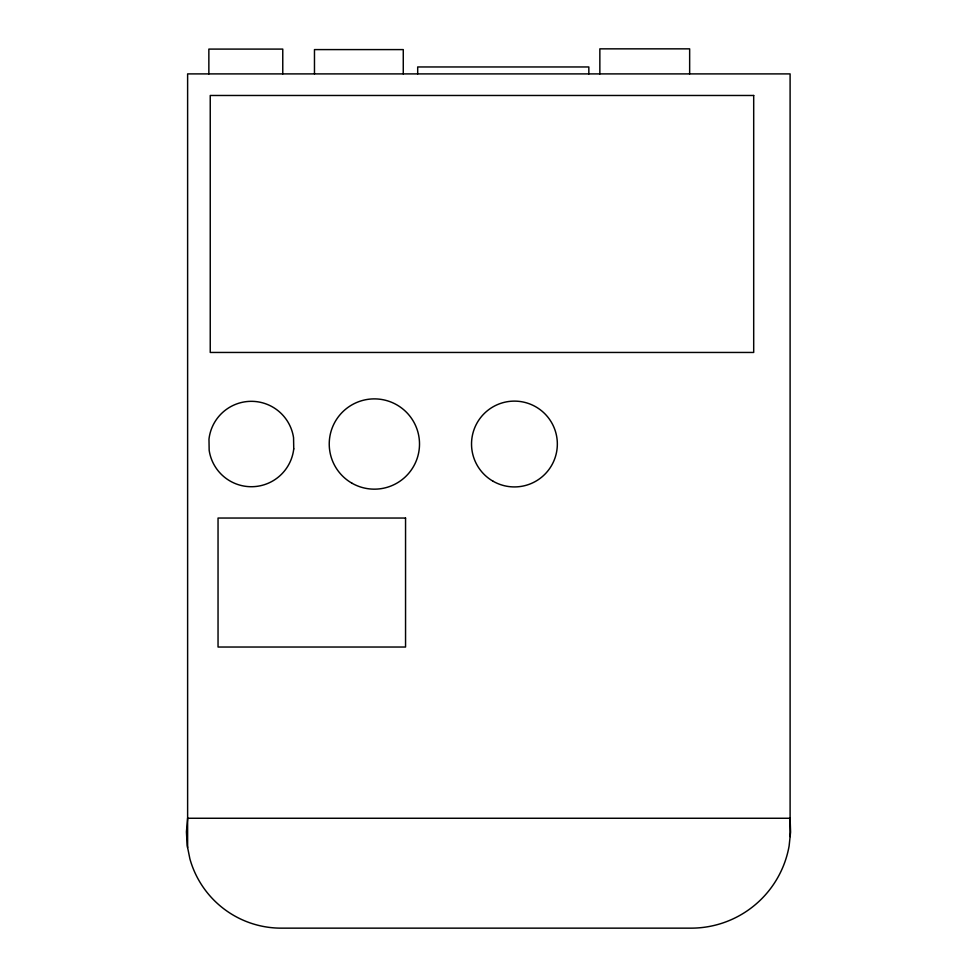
<?xml version="1.0" encoding="UTF-8"?>
<svg xmlns="http://www.w3.org/2000/svg" width="977" height="977" viewBox="0 0 977 977"><rect width="100%" height="100%" fill="white"/><g stroke="black" fill="none" stroke-linecap="round" stroke-linejoin="round"><path stroke-width="1.47" d="M790.1 836.63L790.1 73.898L187.621 73.898L187.621 847.621M689.652 73.898L689.652 48.85L599.854 48.85L599.854 73.898M588.838 73.898L588.838 66.961L417.692 66.961L417.692 73.898M403.269 73.898L403.269 49.595L314.472 49.595L314.472 73.898M282.768 73.898L282.768 49.094L208.858 49.094L208.858 73.898M187.621 818.262L186.424 831.867L187.193 845.508L189.904 858.893A94.781 94.781 0 0 0 281.193 928.15L691.093 928.15A99.544 99.544 0 0 0 789.123 845.935L790.576 832.135L790.1 818.262L187.621 818.262M753.694 95.477L210.238 95.477L210.238 352.453L753.694 352.453L753.694 95.477M405.553 518.042L218.042 518.042L218.042 647.03L405.553 647.03L405.553 518.042M293.747 448.883L293.564 437.745A42.658 42.658 0 0 0 208.98 439.161L209.163 450.299A42.658 42.658 0 0 0 293.747 448.883M492.982 481.185A42.915 42.915 0 0 0 557.342 444.022A42.915 42.915 0 0 0 492.982 406.859A42.915 42.915 0 0 0 492.982 481.185M351.805 483.114A45.137 45.137 0 0 0 419.512 444.022A45.137 45.137 0 0 0 351.805 404.93A45.137 45.137 0 0 0 351.805 483.114"/></g></svg>
